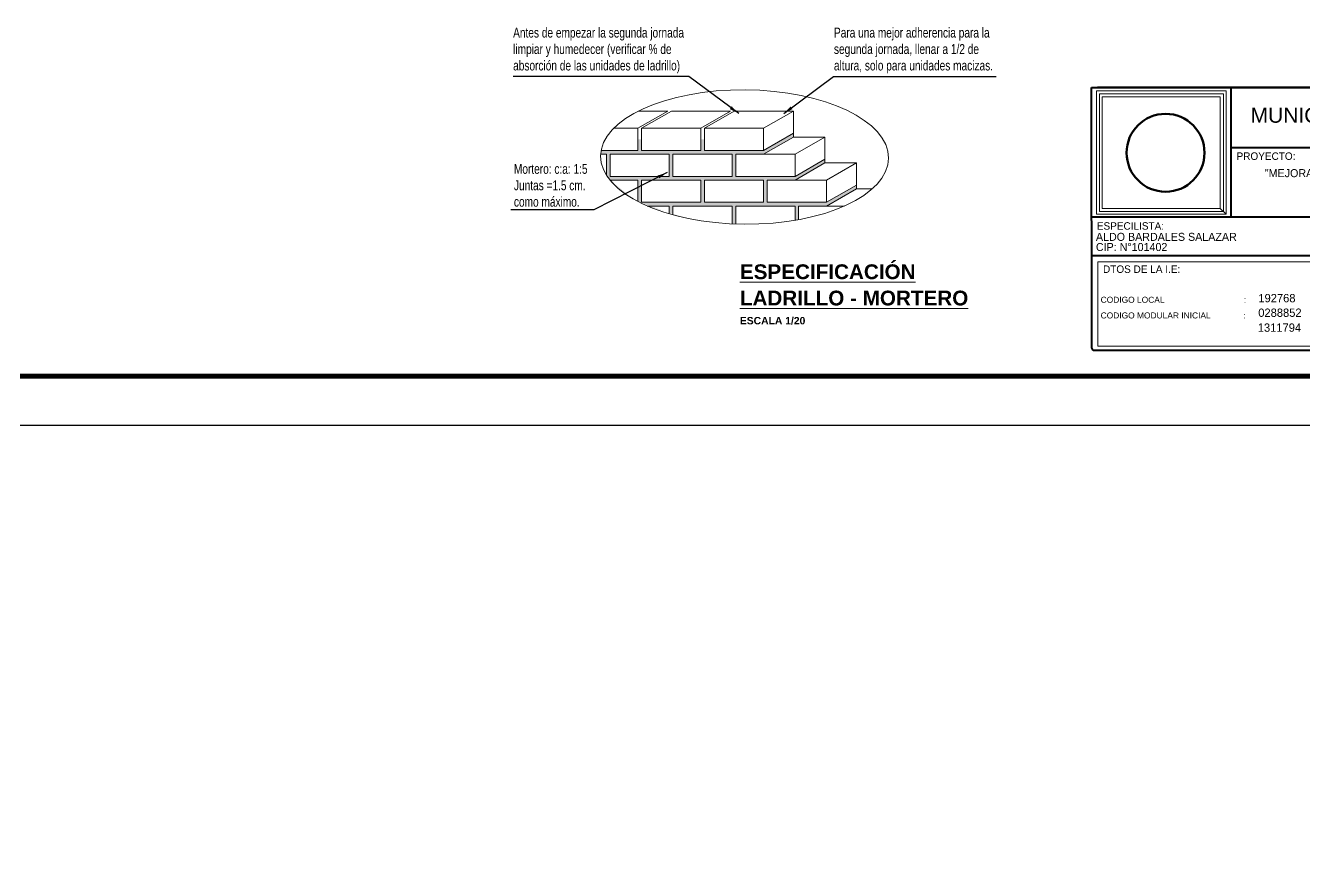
# Model space of a CAD drawing. Header units: millimetres. Extents: x -3570 to 5754, y -12788176 to 1214.
# Drawn here: x 3384.17 to 3397.13, y 1116.45 to 1124.74 of the extents above; entities that cross this region are included whole.
import ezdxf
from ezdxf import colors
from ezdxf.entities.mleader import LeaderData, LeaderLine
from ezdxf.enums import TextEntityAlignment as Align
from ezdxf.math import Vec2, Vec3

# ---------------------------------------------------------------- set-up
doc = ezdxf.new("R2010")
doc.units = ezdxf.units.MM
doc.linetypes.add('DASHED2', pattern=[93.75, 62.5, -31.25])
for name, color, linetype, lineweight in [('.', 7, 'Continuous', 0), ('008', 8, 'Continuous', 0), ('CAPA8', 210, 'Continuous', 80), ('CUADRO INTERIOR', 133, 'Continuous', 0), ('G_Texto', 122, 'Continuous', 20), ('INDICADORES', 101, 'DASHED2', 13), ('LADRILLO', 30, 'Continuous', 0), ('MEMBR', 250, 'Continuous', 25), ('Texto', 7, 'Continuous', 5)]:
    doc.layers.add(name, color=color, linetype=linetype, lineweight=lineweight)
doc.layers.add('.D1 cotas', color=1, linetype='Continuous')
doc.layers.add('NCAMINO1', color=10, linetype='Continuous')
doc.styles.add('Anot 1.5mm simplex', font='simplex.shx', dxfattribs={"height": 0.0015})
doc.styles.add('BQR DETALLES', font='swisscl.ttf')
doc.styles.add('LETRAS', font='arial.ttf')
doc.styles.add('MENBRETE1', font='arial.ttf')
doc.styles.add('MtXpl_Britannic_Bold', font='BRITANIC.TTF')
doc.styles.add('TEXAMBIENTES', font='arial.ttf')
doc.styles.add('Titulo Detalles', font='swissb.ttf')
doc.dimstyles.new('INDICADORES', dxfattribs={"dimtxt": 0.08, "dimasz": 0.1, "dimexe": 0.25, "dimexo": 0.1, "dimgap": 0.05, "dimtad": 1, "dimzin": 4, "dimdsep": 46, "dimtxsty": 'LETRAS', "dimblk1": 'ARCHTICK', "dimblk2": 'ARCHTICK', "dimsah": 1, "dimcen": 0.02, "dimclrd": 8, "dimclre": 8, "dimclrt": 256, "dimadec": 0, "dimazin": 0, "dimtfac": 1, "dimtmove": 2, "dimatfit": 3, "dimfxl": 1, "dimtolj": 1, "dimtzin": 4, "dimarcsym": 0})

# ---------------------------------------------------------------- blocks, each defined once
blk = doc.blocks.new('_None')
blk = doc.blocks.new('_ArchTick')
at = {"color": 0, "linetype": 'Continuous', "const_width": 0.15}
blk.add_lwpolyline([(-0.5, -0.5), (0.5, 0.5)], dxfattribs=at)
blk = doc.blocks.new('gwtg')
at = {"layer": '.D1 cotas'}
ml = blk.add_multileader_mtext('Standard', dxfattribs=at)
ml.set_content('2∅3/8" ', color=7, style='Anot 1.5mm simplex')
ml.set_leader_properties()
ml.set_arrow_properties(name='NONE')
ml.build(insert=Vec2(0, 0))
ml.multileader.update_dxf_attribs({"text_left_attachment_type": 6, "text_right_attachment_type": 6, "dogleg_length": 0.005, "arrow_head_size": 0.05, "scale": 25})
ctx = ml.context
ctx.base_point, ctx.scale, ctx.char_height, ctx.arrow_head_size, ctx.landing_gap_size, ctx.plane_origin = Vec3(3375.3436, 1130.6174, 6905.0562), 25, 0.0375, 0.05, 0.05, Vec3(3375.2002, 1130.6555, 6905.0562)
ctx.left_attachment, ctx.right_attachment = 6, 6
notes = []
notes.append((ctx, [(0, (1, 1, 0), (3375.3022, 1130.6174, 6905.0562), (1, 0), 0.0414, [(3, [(3375.195, 1130.473, 6905.0562), (3375.2121, 1130.5232, 6905.0562)], 0, [])])]))
ctx.mtext.insert, ctx.mtext.width, ctx.mtext.flow_direction = Vec3(3375.3936, 1130.6674, 6905.0562), 0.734267, 5
ml = blk.add_multileader_mtext('Standard', dxfattribs=at)
ml.set_content('2∅3/8" ', color=7, style='Anot 1.5mm simplex')
ml.set_leader_properties()
ml.set_arrow_properties(name='NONE')
ml.build(insert=Vec2(0, 0))
ml.multileader.update_dxf_attribs({"text_left_attachment_type": 6, "text_right_attachment_type": 6, "dogleg_length": 0.005, "arrow_head_size": 0.05, "scale": 25})
ctx = ml.context
ctx.base_point, ctx.scale, ctx.char_height, ctx.arrow_head_size, ctx.landing_gap_size, ctx.plane_origin = Vec3(3375.3921, 1130.5636, 6905.0562), 25, 0.0375, 0.05, 0.05, Vec3(3375.2707, 1130.6303, 6905.0562)
ctx.left_attachment, ctx.right_attachment = 6, 6
notes.append((ctx, [(0, (1, 1, 0), (3375.3507, 1130.5636, 6905.0562), (1, 0), 0.0414, [(3, [(3375.2655, 1130.4478, 6905.0562), (3375.2825, 1130.498, 6905.0562)], 0, [])])]))
ctx.mtext.insert, ctx.mtext.width, ctx.mtext.flow_direction = Vec3(3375.4421, 1130.6136, 6905.0562), 0.734267, 5
ml = blk.add_multileader_mtext('Standard', dxfattribs=at)
ml.set_content('2∅3/8" ', color=7, style='Anot 1.5mm simplex')
ml.set_leader_properties()
ml.set_arrow_properties(name='NONE')
ml.build(insert=Vec2(0, 0))
ml.multileader.update_dxf_attribs({"text_left_attachment_type": 6, "text_right_attachment_type": 6, "dogleg_length": 0.005, "arrow_head_size": 0.05, "scale": 25})
ctx = ml.context
ctx.base_point, ctx.scale, ctx.char_height, ctx.arrow_head_size, ctx.landing_gap_size, ctx.plane_origin = Vec3(3375.4533, 1130.5118, 6905.0562), 25, 0.0375, 0.05, 0.05, Vec3(3375.3364, 1130.6025, 6905.0562)
ctx.left_attachment, ctx.right_attachment = 6, 6
notes.append((ctx, [(0, (1, 1, 0), (3375.4119, 1130.5118, 6905.0562), (1, 0), 0.0414, [(3, [(3375.3312, 1130.42, 6905.0562), (3375.3482, 1130.4702, 6905.0562)], 0, [])])]))
ctx.mtext.insert, ctx.mtext.width, ctx.mtext.flow_direction = Vec3(3375.5033, 1130.5618, 6905.0562), 0.734267, 5
for ctx, leaders in notes:
    for number, flags, end, landing, length, lines in leaders:
        leader = LeaderData()
        leader.index, (leader.has_last_leader_line, leader.has_dogleg_vector, leader.attachment_direction) = number, flags
        leader.last_leader_point, leader.dogleg_vector, leader.dogleg_length = Vec3(end), Vec3(landing), length
        for number, points, colour, breaks in lines:
            line = LeaderLine()
            line.index, line.vertices, line.color, line.breaks = number, Vec3.list(points), colors.encode_raw_color(colour), breaks
            leader.lines.append(line)
        ctx.leaders.append(leader)
blk = doc.blocks.new('ESPECIFICACIONES LADRILLO MORTERO')
at = {"layer": 'LADRILLO', "linetype": 'ByBlock', "true_color": 0x636466}
h = blk.add_hatch(dxfattribs=at)
h.set_pattern_fill('AR-SAND', color=251, scale=0.0005, style=0)
h.set_pattern_definition([(37.5, (14.463203, 26.020359), (-0.00080001565, 0.02447066187), [0, -0.019304, 0, -0.02159, 0, -0.0206375]), (7.5, (14.463203, 26.02036), (0.02247616416, 0.03584125503), [0, -0.010414, 0, -0.017399, 0, -0.0066675]), (327.5, (14.447582, 26.020359), (0.03954961851, 7.185923e-05), [0, -0.00635, 0, -0.02286, 0, -0.029845]), (317.5, (14.447582, 26.02036), (0.0381778226, 0.01114646616), [0, -0.003175, 0, -0.014986, 0, -0.017145])])
edge = h.paths.add_edge_path()
edge.add_line((2235.215, 881.033), (2235.215, 881.07))
edge.add_line((2235.215, 881.07), (2234.912, 880.895))
edge.add_line((2234.912, 880.895), (2234.312, 880.895))
edge.add_line((2234.312, 880.895), (2234.312, 881.12))
edge.add_line((2234.312, 881.12), (2234.593, 881.12))
edge.add_line((2234.593, 881.12), (2234.896, 881.295))
edge.add_line((2234.896, 881.295), (2234.896, 881.333))
edge.add_line((2234.896, 881.333), (2234.593, 881.158))
edge.add_line((2234.593, 881.158), (2233.993, 881.158))
edge.add_line((2233.993, 881.158), (2233.993, 881.27))
edge.add_line((2233.993, 881.27), (2233.956, 881.27))
edge.add_line((2233.956, 881.27), (2233.956, 881.158))
edge.add_line((2233.956, 881.158), (2233.356, 881.158))
edge.add_line((2233.356, 881.158), (2233.356, 881.27))
edge.add_line((2233.356, 881.27), (2233.318, 881.27))
edge.add_line((2233.318, 881.27), (2233.318, 881.158))
edge.add_line((2233.318, 881.158), (2232.946, 881.158))
edge.add_ellipse((2234.401, 881.092), major_axis=(-1.46, 0.011), ratio=0.466647, start_angle=-4.6292, end_angle=-1.4679)
edge.add_line((2232.941, 881.12), (2232.999, 881.12))
edge.add_line((2232.999, 881.12), (2232.999, 880.909))
edge.add_ellipse((2234.401, 881.092), major_axis=(-1.46, 0.011), ratio=0.466647, start_angle=16.506, end_angle=21.0141)
edge.add_line((2233.036, 880.858), (2233.318, 880.858))
edge.add_line((2233.318, 880.858), (2233.318, 880.641))
edge.add_ellipse((2234.401, 881.092), major_axis=(-1.46, 0.011), ratio=0.466647, start_angle=42.3459, end_angle=47.7024)
edge.add_line((2233.414, 880.595), (2233.637, 880.595))
edge.add_line((2233.637, 880.595), (2233.637, 880.515))
edge.add_ellipse((2234.401, 881.092), major_axis=(-1.46, 0.011), ratio=0.466647, start_angle=58.6589, end_angle=60.3702)
edge.add_line((2233.674, 880.505), (2233.674, 880.595))
edge.add_line((2233.674, 880.595), (2234.274, 880.595))
edge.add_line((2234.274, 880.595), (2234.274, 880.413))
edge.add_ellipse((2234.401, 881.092), major_axis=(-1.46, 0.011), ratio=0.466647, start_angle=85.2398, end_angle=86.7155)
edge.add_line((2234.312, 880.412), (2234.312, 880.595))
edge.add_line((2234.312, 880.595), (2234.912, 880.595))
edge.add_line((2234.912, 880.595), (2234.912, 880.45))
edge.add_ellipse((2234.401, 881.092), major_axis=(-1.46, 0.011), ratio=0.466647, start_angle=110.698, end_angle=112.2774)
edge.add_line((2234.949, 880.457), (2234.949, 880.595))
edge.add_line((2234.949, 880.595), (2235.231, 880.595))
edge.add_line((2235.231, 880.595), (2235.534, 880.77))
edge.add_line((2235.534, 880.77), (2235.534, 880.808))
edge.add_line((2235.534, 880.808), (2235.231, 880.633))
edge.add_line((2235.231, 880.633), (2234.631, 880.633))
edge.add_line((2234.631, 880.633), (2234.631, 880.858))
edge.add_line((2234.631, 880.858), (2234.912, 880.858))
edge.add_line((2234.912, 880.858), (2235.215, 881.033))
h.paths.add_polyline_path([(2233.674, 880.895), (2233.674, 881.12), (2234.274, 881.12), (2234.274, 880.895)], flags=16)
h.paths.add_polyline_path([(2234.593, 880.858), (2234.593, 880.633), (2233.993, 880.633), (2233.993, 880.858)], flags=16)
h.paths.add_polyline_path([(2233.956, 880.858), (2233.956, 880.633), (2233.356, 880.633), (2233.356, 880.858)], flags=16)
h.paths.add_polyline_path([(2233.637, 880.895), (2233.037, 880.895), (2233.037, 881.12), (2233.637, 881.12)], flags=16)
at = {"layer": 'CUADRO INTERIOR'}
blk.add_ellipse((2234.401, 881.092), major_axis=(-1.46, 0.011), ratio=0.466647, start_param=-1.570796, end_param=4.712389, dxfattribs=at)
at = {"layer": 'LADRILLO', "color": 30, "linetype": 'ByBlock', "true_color": 0xf26722}
for points in [[(2233.323, 881.558), (2233.621, 881.558), (2233.318, 881.383)], [(2233.356, 881.383), (2233.659, 881.558), (2234.259, 881.558), (2233.956, 881.383)], [(2233.993, 881.383), (2234.296, 881.558), (2234.896, 881.558), (2234.593, 881.383)], [(2234.593, 881.158), (2234.896, 881.333), (2234.896, 881.558), (2234.593, 881.383)], [(2233.073, 881.383), (2233.318, 881.383), (2233.318, 881.158), (2232.946, 881.158)], [(2234.593, 881.12), (2234.896, 881.295), (2234.896, 881.333)], [(2235.215, 881.295), (2234.896, 881.295)], [(2234.912, 881.12), (2235.215, 881.295), (2235.215, 881.07), (2234.912, 880.895)], [(2232.941, 881.12), (2232.999, 881.12), (2232.999, 880.909)], [(2234.912, 880.858), (2235.215, 881.033), (2235.215, 881.07)], [(2235.534, 881.033), (2235.215, 881.033)], [(2235.231, 880.858), (2235.534, 881.033), (2235.534, 880.808), (2235.231, 880.633)], [(2233.036, 880.858), (2233.318, 880.858), (2233.318, 880.641)], [(2235.231, 880.595), (2235.534, 880.77), (2235.534, 880.808)], [(2235.697, 880.77), (2235.534, 880.77)], [(2233.414, 880.595), (2233.637, 880.595), (2233.637, 880.515)], [(2233.674, 880.505), (2233.674, 880.595), (2234.274, 880.595), (2234.274, 880.413)], [(2234.312, 880.412), (2234.312, 880.595), (2234.912, 880.595), (2234.912, 880.45)], [(2234.949, 880.457), (2234.949, 880.595), (2235.414, 880.595)]]:
    blk.add_lwpolyline(points, dxfattribs=at)
for points in [[(2233.356, 881.383), (2233.956, 881.383), (2233.956, 881.158), (2233.356, 881.158)], [(2233.993, 881.383), (2234.593, 881.383), (2234.593, 881.158), (2233.993, 881.158)], [(2233.037, 881.12), (2233.637, 881.12), (2233.637, 880.895), (2233.037, 880.895)], [(2233.674, 881.12), (2234.274, 881.12), (2234.274, 880.895), (2233.674, 880.895)], [(2234.312, 881.12), (2234.912, 881.12), (2234.912, 880.895), (2234.312, 880.895)], [(2233.356, 880.858), (2233.956, 880.858), (2233.956, 880.633), (2233.356, 880.633)], [(2233.993, 880.858), (2234.593, 880.858), (2234.593, 880.633), (2233.993, 880.633)], [(2234.631, 880.858), (2235.231, 880.858), (2235.231, 880.633), (2234.631, 880.633)]]:
    blk.add_lwpolyline(points, close=True, dxfattribs=at)
at = {"layer": 'G_Texto', "insert": (2234.353, 879.393), "char_height": 0.15, "attachment_point": 7, "style": 'Titulo Detalles'}
blk.add_mtext('\\pxqd;{\\LESPECIFICACIÓN\\P\\H0.066667x;\\P\\H15x;LADRILLO - MORTERO}\\P{\\H0.066667x;\\P\\H7.5x;ESCALA 1/20}', dxfattribs=at)
at = {"layer": 'Texto', "char_height": 0.1, "attachment_point": 7, "style": 'BQR DETALLES'}
for s, insert in [('Antes de empezar la segunda jornada\\Plimpiar y humedecer (verificar % de\\Pabsorción de las unidades de ladrillo)', (2232.054, 881.94)), ('Para una mejor adherencia para la\\Psegunda jornada, llenar a 1/2 de\\Paltura, solo para unidades macizas.', (2235.307, 881.94)), ('\\pxql;Mortero: c:a: 1:5\\PJuntas =1.5 cm.\\Pcomo máximo.', (2232.062, 880.587))]:
    blk.add_mtext(s, dxfattribs=dict(at, insert=insert))
at = {"layer": 'INDICADORES'}
for points in [[(2234.341, 881.532), (2233.836, 881.91), (2232.054, 881.91)], [(2234.797, 881.532), (2235.302, 881.91), (2236.952, 881.91)], [(2233.616, 880.935), (2232.873, 880.557), (2232.029, 880.557)]]:
    blk.add_leader(points, dimstyle='INDICADORES', dxfattribs=at)

msp = doc.modelspace()

# ---------------------------------------------------------------- linework, layer by layer
at = {"color": 6, "lineweight": 25, "elevation": 1333}
msp.add_lwpolyline([(3361.129, 1150.388), (3403.129, 1150.388), (3403.129, 1120.688), (3361.129, 1120.688)], close=True, dxfattribs=at)
at = {"color": 3, "lineweight": 50}
msp.add_circle((3395.724, 1123.453, 2666), 0.395, dxfattribs=at)
at = {"layer": '008', "elevation": 2666}
for points in [[(3395.023, 1124.081), (3396.34, 1124.081), (3396.34, 1122.829), (3395.023, 1122.829)], [(3395.053, 1124.051), (3396.31, 1124.051), (3396.31, 1122.859), (3395.053, 1122.859)], [(3395.083, 1124.021), (3396.279, 1124.021), (3396.279, 1122.889), (3395.083, 1122.889)], [(3395.038, 1121.491), (3397.317, 1121.491), (3397.317, 1122.348), (3395.038, 1122.348)]]:
    msp.add_lwpolyline(points, close=True, dxfattribs=at)
msp.add_lwpolyline([(3396.279, 1122.889), (3396.34, 1122.829)], dxfattribs=at)
at = {"layer": 'CAPA8', "color": 7, "lineweight": 40}
for p, q in [((3394.973, 1124.116, 4665.5), (3401.716, 1124.116, 4665.5)), ((3394.973, 1124.055, 4665.5), (3394.973, 1124.116, 4665.5)), ((3401.716, 1124.116, 2666), (3395.033, 1124.116, 2666)), ((3394.975, 1121.475, 4665.5), (3394.973, 1124.055, 4665.5)), ((3396.389, 1123.508, 2666), (3401.44, 1123.508, 2666)), ((3401.282, 1122.801, 2666), (3394.974, 1122.801, 2666)), ((3399.393, 1122.408, 2666), (3394.974, 1122.408, 2666)), ((3394.99, 1121.449, 4665.5), (3394.975, 1121.475, 4665.5)), ((3399.375, 1121.449, 4665.5), (3394.99, 1121.449, 4665.5))]:
    msp.add_line(p, q, dxfattribs=at)
at = {"layer": 'CAPA8', "color": 7, "lineweight": 40, "elevation": 2666, "flags": 128}
msp.add_lwpolyline([(3396.389, 1122.801), (3396.389, 1124.116)], dxfattribs=at)
msp.add_lwpolyline([(3396.389, 1122.801), (3396.389, 1124.116)], dxfattribs=at)
at = {"layer": 'MEMBR', "color": 7, "lineweight": 53, "ltscale": 0.025, "const_width": 0.0499, "elevation": 1333}
msp.add_lwpolyline([(3361.629, 1149.888), (3402.629, 1149.888), (3402.629, 1121.188), (3361.629, 1121.188)], close=True, dxfattribs=at)

# ---------------------------------------------------------------- block references
at = {"xscale": 2, "yscale": 2, "zscale": 2}
msp.add_blockref('gwtg', (-3410.399, -1137.303), dxfattribs=at)
msp.add_blockref('ESPECIFICACIONES LADRILLO MORTERO', (1157.055, 242.318))

# ---------------------------------------------------------------- texts
at = {"layer": '.', "style": 'MtXpl_Britannic_Bold'}
msp.add_text('"MEJORAMIENTO DE LOS SERVICIOS EDUCATIVOS DE LA INSTITUCION EDUCATIVA', height=0.08116, dxfattribs=at).set_placement((3398.939, 1123.287, 2666), align=Align.TOP_CENTER)
at = {"color": 7}
for s, height, style, p in [('PROYECTO:', 0.0758, 'MtXpl_Britannic_Bold', (3396.444, 1123.381, 2666)), ('ESPECILISTA:', 0.07583, 'MtXpl_Britannic_Bold', (3395.027, 1122.673, 2666)), ('DTOS DE LA I.E:', 0.07583, 'MtXpl_Britannic_Bold', (3395.09, 1122.235, 2666)), ('CODIGO LOCAL                                  :', 0.06091, 'MENBRETE1', (3395.066, 1121.932, 2666)), ('CODIGO MODULAR INICIAL              :', 0.06091, 'MENBRETE1', (3395.066, 1121.773, 2666))]:
    msp.add_text(s, height=height, dxfattribs=dict(at, style=style)).set_placement(p)
at = {"layer": 'CAPA8', "color": 7, "linetype": 'Continuous', "style": 'TEXAMBIENTES'}
msp.add_text('MUNICIPALIDAD DISTRITAL DE CHURUBAMBA', height=0.15259, dxfattribs=at).set_placement((3398.96, 1123.834, 2666), align=Align.MIDDLE_CENTER)
at = {"layer": 'NCAMINO1', "style": 'MtXpl_Britannic_Bold'}
for s, p in [('192768', (3396.665, 1121.937, 2666)), ('0288852', (3396.664, 1121.789, 2666)), ('1311794', (3396.659, 1121.638, 2666))]:
    msp.add_text(s, height=0.0844, dxfattribs=at).set_placement(p)
at = {"layer": 'NCAMINO1', "char_height": 0.08107, "width": 1.71846, "attachment_point": 1, "style": 'TEXAMBIENTES'}
for s, insert in [('{\\fBodoni MT|b0|i0|c0|p18;ALDO BARDALES SALAZAR}', (3395.018, 1122.641, 2666)), ('{\\fBodoni MT|b0|i0|c0|p18;CIP: N°101402}', (3395.018, 1122.538, 2666))]:
    msp.add_mtext(s, dxfattribs=dict(at, insert=insert))

doc.saveas('drawing.dxf')
